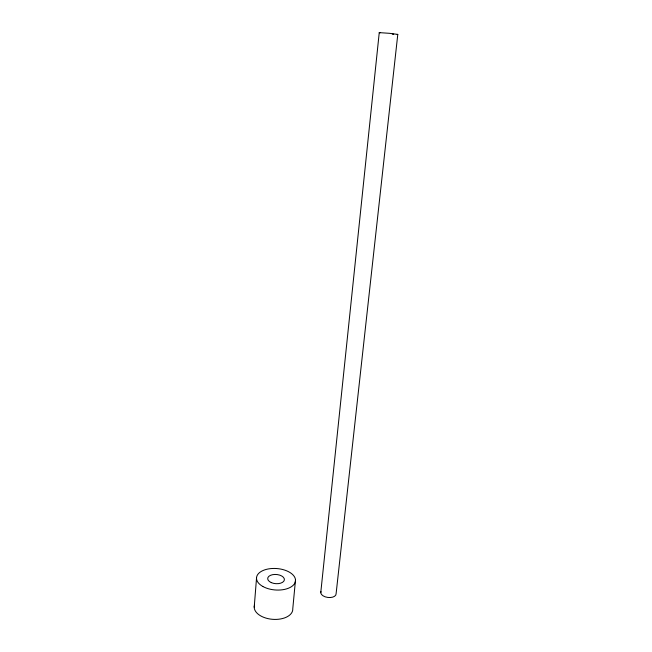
<?xml version="1.0" encoding="UTF-8"?>
<svg xmlns="http://www.w3.org/2000/svg" width="652" height="652" viewBox="0 0 652 652"><rect width="100%" height="100%" fill="white"/><g stroke="black" fill="none" stroke-linecap="round" stroke-linejoin="round"><path stroke-width="0.98" d="M254.215 607.151L256.521 578.202M295.503 579.864L292.781 608.691A19.332 11.214 4.4 0 1 272.177 619.286A19.332 11.214 4.4 0 1 254.516 605.219M320.76 592.66L379.244 32.624L389.497 33.317L397.785 34.409L336.114 593.605A7.726 4.311 7 0 1 327.744 597.428A7.726 4.311 7 0 1 320.955 591.551M397.198 34.426L397.785 34.409M392.284 34.132L393.661 34.23M380.043 32.844L379.244 32.624M262.813 586.458A19.544 10.742 4.5 0 0 295.046 582.643A19.544 10.742 4.5 0 0 270.197 568.666A19.544 10.742 4.5 0 0 262.813 586.458M271.281 582.603A8.37 4.605 4.5 0 0 284.37 579.913A8.37 4.605 4.5 0 0 272.479 574.705A8.37 4.605 4.5 0 0 271.281 582.603"/></g></svg>
